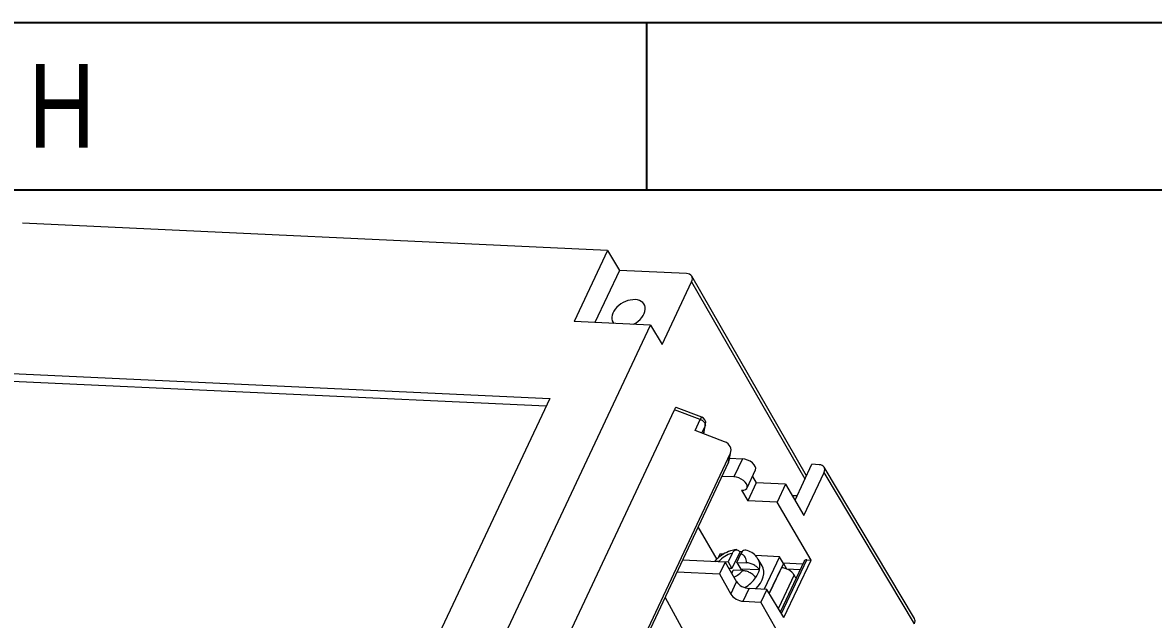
# Model space of a CAD drawing. Header units: millimetres. Extents: x -195 to 1349, y 148 to 750.
# Drawn here: x 663.6 to 751.5, y 693.5 to 739.9 of the extents above; entities that cross this region are included whole.
import ezdxf
from ezdxf.enums import TextEntityAlignment as Align

# ---------------------------------------------------------------- set-up
doc = ezdxf.new("R2010")
doc.units = ezdxf.units.MM
doc.layers.get('0').update_dxf_attribs({"linetype": 'CONTINUOUS'})
doc.layers.add('100', color=7, linetype='CONTINUOUS', true_color=0xffffff)
doc.layers.add('3', color=7, linetype='CONTINUOUS', true_color=0xffffff)
doc.styles.add('TEXTSTYLE_0', font='txt', dxfattribs={"width": 0.8})

# ---------------------------------------------------------------- blocks, each defined once
blk = doc.blocks.new('SUN_6HWZ35TKK40GSGJE8VEUYAXIAKM')
at = {"color": 7, "linetype": 'Continuous'}
for p, q in [((-594, 420), (0, 420)), ((-490, 410), (-490, 420)), ((-584, 410), (-10, 410))]:
    blk.add_line(p, q, dxfattribs=at)
at = {"color": 2, "linetype": 'Continuous', "style": 'TEXTSTYLE_0', "width": 1.2}
blk.add_text('H', height=5, dxfattribs=at).set_placement((-526.986, 412.526), (-522.986, 412.526), align=Align.FIT)
blk = doc.blocks.new('gfhgfh')
at = {"layer": '100', "color": 7, "linetype": 'Continuous', "lineweight": 18}
for p, q in [((1112.34, 713.07), (1067.84, 748.54)), ((1053.09, 741.57), (1099.35, 704.71)), ((1098.64, 704.32), (1052.99, 740.69)), ((1112.34, 713.07), (1105.66, 709.38)), ((1112.34, 713.07), (1112.14, 710.82)), ((1112.14, 710.82), (1107.25, 708.12)), ((1117.24, 706.76), (1112.14, 710.82)), ((1111.47, 704.76), (1105.66, 709.38)), ((1111.27, 702.56), (1117.18, 705.82)), ((1115.17, 684), (1117.5, 706.25)), ((977.56, 630.78), (1111.47, 704.76)), ((1099.35, 704.71), (979.82, 638.68)), ((1111.47, 704.76), (1111.27, 702.56)), ((1110.27, 694.59), (1108.8, 696.82)), ((988.42, 630.36), (1108.54, 696.72)), ((1110.66, 691.35), (1108.98, 693.91)), ((1109.65, 693.32), (1110.18, 693.82)), ((1109.45, 693.19), (1109.53, 693.23)), ((1109.96, 689.61), (1110.61, 690.22)), ((1109.82, 689.51), (993.23, 625.1)), ((993.89, 625.71), (1110.47, 690.12))]:
    blk.add_line(p, q, dxfattribs=at)
at = {"layer": '100', "color": 7, "linetype": 'Continuous', "lineweight": 13}
for p, q in [((1117.18, 705.82), (1114.87, 683.84)), ((1110.01, 694.48), (1108.54, 696.72)), ((1108.98, 693.91), (1110.01, 694.48)), ((1110.1, 693.76), (1109.35, 693.34)), ((1109.56, 693.26), (1110.1, 693.76)), ((1109.56, 693.26), (1109.45, 693.2)), ((1109.82, 689.51), (1110.47, 690.12)), ((1110.12, 689.76), (1111.09, 688.99)), ((1109.4, 688.05), (1108.49, 688.77)), ((1111.09, 688.99), (1109.4, 688.05)), ((1109.8, 686.43), (1111.5, 687.37)), ((1110.89, 687.03), (1110.81, 686.32)), ((1103.37, 682.51), (1103.75, 686.16)), ((1109.24, 686.57), (1109.12, 685.38)), ((1110.81, 686.32), (1109.12, 685.38)), ((1113.05, 684.54), (1110.81, 686.32)), ((1111.35, 683.6), (1109.12, 685.38)), ((1099.51, 683.81), (1102.74, 681.24)), ((1103.84, 681.84), (1100.6, 684.42)), ((1110.73, 677.11), (1111.35, 683.6)), ((1113.05, 684.54), (1111.35, 683.6)), ((1113.05, 684.54), (1112.71, 681.03)), ((1112.88, 682.73), (1116.25, 684.6)), ((1115.55, 666.62), (1117.05, 683.68)), ((1116.8, 684.15), (1116.25, 684.6)), ((1097.1, 682.48), (1096.66, 678.85)), ((1112.71, 681.03), (1116.74, 683.26)), ((1112.93, 683.27), (1113.31, 682.97)), ((1115.24, 666.2), (1116.74, 683.26)), ((1103.84, 681.84), (1102.74, 681.24)), ((1103.84, 681.84), (1103.64, 679.65)), ((1102.74, 681.24), (1102.47, 679.01)), ((1102.47, 679.01), (1103.64, 679.65)), ((1103.05, 677.73), (1104.25, 678.39)), ((1105.59, 677.32), (1104.25, 678.39)), ((1109.83, 677.27), (1108.37, 678.44)), ((1103.05, 677.73), (1104.39, 676.66)), ((1105.59, 677.32), (1104.39, 676.66)), ((1105.33, 674.13), (1105.59, 677.32)), ((1105.33, 674.13), (1110.73, 677.11)), ((1105.37, 674.58), (1110.41, 677.37)), ((1110.13, 677.43), (1105.39, 674.81)), ((1109.32, 676.98), (1108.32, 677.78)), ((1110.41, 677.37), (1110.73, 677.11)), ((1104.02, 673.41), (1104.39, 676.66))]:
    blk.add_line(p, q, dxfattribs=at)
at = {"layer": '100', "color": 7, "linetype": 'Continuous', "lineweight": 18}
for centre, start, end in [((1109.77, 694.26), 312.9154, 33.3175), ((1109.24, 693.76), 298.9181, 312.9154)]:
    blk.add_arc(centre, 0.6, start, end, dxfattribs=at)
for centre, major_axis, ratio, start_param, end_param in [((1110.42, 706.92), (-1.74, 0.18), 0.667517, 3.949047, 6.283185), ((1110.42, 706.92), (-1.74, 0.18), 0.667517, 0, 0.106192), ((1110.42, 706.92), (-1.74, 0.18), 0.667517, 1.508815, 3.949047), ((1116.51, 706.35), (-0.995, 0.104), 0.667517, 2.37825, 3.949047), ((1108.3, 696.5), (-0.503, -0.327), 0.112046, 3.142132, 4.140269), ((1109.93, 690.94), (-0.689, 0.718), 0.834432, 2.923364, 4.49416), ((1109.27, 690.33), (-0.721, 0.687), 0.83061, 2.885855, 3.091188)]:
    blk.add_ellipse(centre, major_axis=major_axis, ratio=ratio, start_param=start_param, end_param=end_param, dxfattribs=at)
at = {"layer": '100', "color": 7, "linetype": 'Continuous', "lineweight": 13}
for centre, major_axis, ratio, start_param, end_param in [((1109.77, 694.26), (0.501, 0.33), 0.119331, 0.000002, 0.998143), ((1109.77, 694.26), (0.29, -0.525), 0.537992, 0.133314, 1.712837), ((1109.77, 694.26), (0.409, -0.439), 0.835471, 6.077857, 6.283188), ((1109.24, 693.76), (0.29, -0.525), 0.537992, 6.283178, 6.416499), ((1109.24, 693.76), (0.409, -0.439), 0.835471, 6.077857, 6.283188), ((1109.32, 687.31), (0.484, -0.875), 0.537992, 5.369301, 8.510894), ((1111.01, 688.25), (-0.484, 0.875), 0.537992, 3.141617, 5.369301), ((1116.1, 683.77), (-0.945, 0.099), 0.667466, 2.378284, 3.949004), ((1104.31, 679.12), (-0.492, 0.865), 0.526281, 0.650372, 2.221168), ((1103.14, 678.47), (0.47, -0.877), 0.54958, 3.80558, 5.376377), ((1110.37, 677), (0.241, -0.435), 0.537992, 2.227709, 3.141576), ((1114.6, 666.71), (-0.945, 0.099), 0.667466, 2.378284, 3.152674)]:
    blk.add_ellipse(centre, major_axis=major_axis, ratio=ratio, start_param=start_param, end_param=end_param, dxfattribs=at)
at = {"layer": '3', "color": 7, "linetype": 'Continuous', "lineweight": 13}
for p, q in [((1103.88, 682.79), (1103.43, 682.55)), ((1104.19, 682.55), (1103.88, 682.79)), ((1103.38, 682.26), (1104.1, 681.69)), ((1105.58, 681.8), (1104.02, 680.95)), ((1104.1, 681.69), (1104.02, 680.95)), ((1104.89, 682.12), (1104.1, 681.69)), ((1104.77, 681.15), (1105.56, 681.59)), ((1103.73, 680.57), (1104.03, 680.74)), ((1104.02, 680.95), (1103.78, 681.14)), ((1104.75, 680.17), (1104.03, 680.74)), ((1104.77, 681.15), (1104.69, 680.41)), ((1106.1, 679.29), (1104.69, 680.41)), ((1104.77, 681.15), (1105.49, 680.58)), ((1108.44, 679.16), (1106.6, 680.63)), ((1106.55, 679.46), (1106.63, 680.2)), ((1106.55, 679.46), (1106.55, 679.46)), ((1108.44, 679.16), (1105.39, 677.48)), ((1108.37, 678.42), (1105.55, 676.87)), ((1105.55, 676.87), (1107.96, 678.2)), ((1108.37, 678.42), (1107.96, 678.2)), ((1108.37, 678.42), (1108.3, 677.83)), ((1108.37, 678.42), (1108.44, 679.16)), ((1108.55, 676.92), (1105.42, 675.19)), ((1108.51, 676.54), (1108.55, 676.92))]:
    blk.add_line(p, q, dxfattribs=at)
for centre, major_axis, ratio, start_param, end_param in [((1104.07, 681.22), (-1.64, 0.17), 0.667517, 4.256918, 5.211972), ((1104.07, 681.22), (-1.64, 0.17), 0.667517, 2.686121, 3.641176), ((1103.99, 680.48), (2.64, -0.28), 0.667517, 0.895796, 0.997271), ((1104.07, 681.22), (-1.64, 0.17), 0.667517, 1.408288, 2.07038), ((1103.91, 679.73), (2.64, -0.28), 0.667517, 5.099753, 6.283185), ((1103.99, 680.48), (2.64, -0.28), 0.667517, 5.330026, 5.70966), ((1103.99, 680.48), (2.64, -0.28), 0.667517, 5.70966, 6.283186), ((1103.99, 680.48), (2.64, -0.28), 0.667517, 4.770143, 5.330026), ((1107.88, 677.46), (-0.484, 0.875), 0.537992, 3.798505, 5.369301)]:
    blk.add_ellipse(centre, major_axis=major_axis, ratio=ratio, start_param=start_param, end_param=end_param, dxfattribs=at)
for points, knots in [([(1105.48, 682.17), (1105.35, 682.24), (1104.99, 682.41), (1104.34, 682.58), (1103.63, 682.6), (1103.21, 682.53), (1103.05, 682.49)], [0, 0, 0, 0, 0.17992, 0.48646, 0.796742, 1, 1, 1, 1]), ([(1104.89, 682.12), (1104.99, 682.18), (1105.09, 682.21), (1105.26, 682.24), (1105.34, 682.24), (1105.47, 682.18), (1105.52, 682.13), (1105.58, 681.99), (1105.59, 681.9), (1105.58, 681.8)], [0, 0, 0, 0, 0.25, 0.25, 0.5, 0.5, 0.75, 0.75, 1, 1, 1, 1]), ([(1106.17, 681.6), (1106.14, 681.63), (1106.11, 681.66), (1105.95, 681.73), (1105.76, 681.7), (1105.56, 681.59)], [0, 0, 0, 0, 0.223489, 0.223489, 1, 1, 1, 1]), ([(1106.59, 680.2), (1106.62, 680.29), (1106.66, 680.59), (1106.51, 681.11), (1106.29, 681.46), (1106.14, 681.64)], [0, 0, 0, 0, 0.184636, 0.582641, 1, 1, 1, 1]), ([(1106.1, 679.29), (1106.11, 679.39), (1106.11, 679.5), (1106.05, 679.74), (1106.01, 679.86), (1105.9, 680.1), (1105.83, 680.22), (1105.67, 680.42), (1105.58, 680.51), (1105.49, 680.58)], [0, 0, 0, 0, 0.25, 0.25, 0.5, 0.5, 0.75, 0.75, 1, 1, 1, 1]), ([(1105.37, 678.88), (1105.38, 678.98), (1105.37, 679.09), (1105.32, 679.33), (1105.27, 679.45), (1105.16, 679.69), (1105.09, 679.81), (1104.93, 680.01), (1104.84, 680.1), (1104.75, 680.17)], [0, 0, 0, 0, 0.25, 0.25, 0.5, 0.5, 0.75, 0.75, 1, 1, 1, 1])]:
    blk.add_open_spline(points, degree=3, knots=knots, dxfattribs=at)
blk.add_open_spline([(1103.38, 682.26), (1103.3, 682.32), (1103.22, 682.37), (1103.14, 682.4)], degree=3, dxfattribs=at)

msp = doc.modelspace()

# ---------------------------------------------------------------- block references
at = {"lineweight": 18, "xscale": 0.8, "yscale": 0.8, "zscale": 0.8, "rotation": 35.89275557312439}
msp.add_blockref('gfhgfh', (322.601, -261.639), dxfattribs=at)
at = {"xscale": 1.3, "yscale": 1.3, "zscale": 1.3}
msp.add_blockref('SUN_6HWZ35TKK40GSGJE8VEUYAXIAKM', (1349.104, 193.911), dxfattribs=at)

doc.saveas('drawing.dxf')
